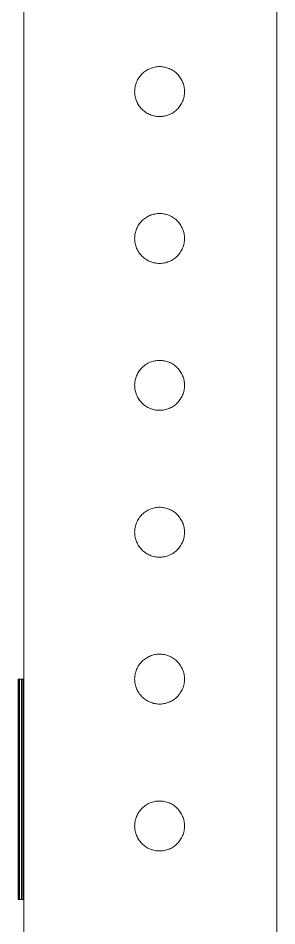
# Model space of a CAD drawing. Header units: millimetres. Extents: x -999 to 4635, y -962 to 3668.
# Drawn here: x -695.2 to -659.9, y 1791.4 to 1915 of the extents above; entities that cross this region are included whole.
import ezdxf

# ---------------------------------------------------------------- set-up
doc = ezdxf.new("R2010")
doc.units = ezdxf.units.MM
doc.layers.add('GORUNEN', color=7, linetype='Continuous', lineweight=9)

msp = doc.modelspace()

# ---------------------------------------------------------------- linework, layer by layer
at = {"layer": 'GORUNEN'}
for points in [[(-694.36, 2515), (-694.36, 330)], [(-659.86, 35), (-659.86, 2515)], [(-675.86, 1908.4), (-676.02, 1908.4), (-676.19, 1908.38), (-676.35, 1908.36), (-676.52, 1908.33), (-676.68, 1908.3), (-676.84, 1908.25), (-677, 1908.2), (-677.16, 1908.14), (-677.31, 1908.07), (-677.46, 1908), (-677.6, 1907.92), (-677.75, 1907.83), (-677.88, 1907.73), (-678.01, 1907.63), (-678.14, 1907.52), (-678.26, 1907.4), (-678.38, 1907.28), (-678.48, 1907.16), (-678.59, 1907.03), (-678.68, 1906.89), (-678.77, 1906.75), (-678.85, 1906.6), (-678.93, 1906.45), (-679, 1906.3), (-679.06, 1906.15), (-679.11, 1905.99), (-679.15, 1905.83), (-679.19, 1905.66), (-679.22, 1905.5), (-679.24, 1905.33), (-679.25, 1905.17), (-679.26, 1905)], [(-672.46, 1905), (-672.46, 1905.17), (-672.47, 1905.33), (-672.49, 1905.5), (-672.52, 1905.66), (-672.56, 1905.83), (-672.6, 1905.99), (-672.65, 1906.15), (-672.71, 1906.3), (-672.78, 1906.45), (-672.86, 1906.6), (-672.94, 1906.75), (-673.03, 1906.89), (-673.13, 1907.03), (-673.23, 1907.16), (-673.34, 1907.28), (-673.45, 1907.4), (-673.57, 1907.52), (-673.7, 1907.63), (-673.83, 1907.73), (-673.97, 1907.83), (-674.11, 1907.92), (-674.25, 1908), (-674.4, 1908.07), (-674.55, 1908.14), (-674.71, 1908.2), (-674.87, 1908.25), (-675.03, 1908.3), (-675.19, 1908.33), (-675.36, 1908.36), (-675.52, 1908.38), (-675.69, 1908.4), (-675.86, 1908.4)], [(-679.26, 1905), (-679.25, 1904.83), (-679.24, 1904.67), (-679.22, 1904.5), (-679.19, 1904.34), (-679.15, 1904.17), (-679.11, 1904.01), (-679.06, 1903.85), (-679, 1903.7), (-678.93, 1903.55), (-678.85, 1903.4), (-678.77, 1903.25), (-678.68, 1903.11), (-678.59, 1902.97), (-678.48, 1902.84), (-678.38, 1902.72), (-678.26, 1902.6), (-678.14, 1902.48), (-678.01, 1902.37), (-677.88, 1902.27), (-677.75, 1902.17), (-677.6, 1902.08), (-677.46, 1902), (-677.31, 1901.93), (-677.16, 1901.86), (-677, 1901.8), (-676.84, 1901.75), (-676.68, 1901.7), (-676.52, 1901.67), (-676.35, 1901.64), (-676.19, 1901.62), (-676.02, 1901.6), (-675.86, 1901.6)], [(-675.86, 1901.6), (-675.69, 1901.6), (-675.52, 1901.62), (-675.36, 1901.64), (-675.19, 1901.67), (-675.03, 1901.7), (-674.87, 1901.75), (-674.71, 1901.8), (-674.55, 1901.86), (-674.4, 1901.93), (-674.25, 1902), (-674.11, 1902.08), (-673.97, 1902.17), (-673.83, 1902.27), (-673.7, 1902.37), (-673.57, 1902.48), (-673.45, 1902.6), (-673.34, 1902.72), (-673.23, 1902.84), (-673.13, 1902.97), (-673.03, 1903.11), (-672.94, 1903.25), (-672.86, 1903.4), (-672.78, 1903.55), (-672.71, 1903.7), (-672.65, 1903.85), (-672.6, 1904.01), (-672.56, 1904.17), (-672.52, 1904.34), (-672.49, 1904.5), (-672.47, 1904.67), (-672.46, 1904.83), (-672.46, 1905)], [(-675.86, 1888.4), (-676.02, 1888.4), (-676.19, 1888.38), (-676.35, 1888.36), (-676.52, 1888.33), (-676.68, 1888.3), (-676.84, 1888.25), (-677, 1888.2), (-677.16, 1888.14), (-677.31, 1888.07), (-677.46, 1888), (-677.6, 1887.92), (-677.75, 1887.83), (-677.88, 1887.73), (-678.01, 1887.63), (-678.14, 1887.52), (-678.26, 1887.4), (-678.38, 1887.28), (-678.48, 1887.16), (-678.59, 1887.03), (-678.68, 1886.89), (-678.77, 1886.75), (-678.85, 1886.6), (-678.93, 1886.45), (-679, 1886.3), (-679.06, 1886.15), (-679.11, 1885.99), (-679.15, 1885.83), (-679.19, 1885.66), (-679.22, 1885.5), (-679.24, 1885.33), (-679.25, 1885.17), (-679.26, 1885)], [(-672.46, 1885), (-672.46, 1885.17), (-672.47, 1885.33), (-672.49, 1885.5), (-672.52, 1885.66), (-672.56, 1885.83), (-672.6, 1885.99), (-672.65, 1886.15), (-672.71, 1886.3), (-672.78, 1886.45), (-672.86, 1886.6), (-672.94, 1886.75), (-673.03, 1886.89), (-673.13, 1887.03), (-673.23, 1887.16), (-673.34, 1887.28), (-673.45, 1887.4), (-673.57, 1887.52), (-673.7, 1887.63), (-673.83, 1887.73), (-673.97, 1887.83), (-674.11, 1887.92), (-674.25, 1888), (-674.4, 1888.07), (-674.55, 1888.14), (-674.71, 1888.2), (-674.87, 1888.25), (-675.03, 1888.3), (-675.19, 1888.33), (-675.36, 1888.36), (-675.52, 1888.38), (-675.69, 1888.4), (-675.86, 1888.4)], [(-679.26, 1885), (-679.25, 1884.83), (-679.24, 1884.67), (-679.22, 1884.5), (-679.19, 1884.34), (-679.15, 1884.17), (-679.11, 1884.01), (-679.06, 1883.85), (-679, 1883.7), (-678.93, 1883.55), (-678.85, 1883.4), (-678.77, 1883.25), (-678.68, 1883.11), (-678.59, 1882.97), (-678.48, 1882.84), (-678.38, 1882.72), (-678.26, 1882.6), (-678.14, 1882.48), (-678.01, 1882.37), (-677.88, 1882.27), (-677.75, 1882.17), (-677.6, 1882.08), (-677.46, 1882), (-677.31, 1881.93), (-677.16, 1881.86), (-677, 1881.8), (-676.84, 1881.75), (-676.68, 1881.7), (-676.52, 1881.67), (-676.35, 1881.64), (-676.19, 1881.62), (-676.02, 1881.6), (-675.86, 1881.6)], [(-675.86, 1881.6), (-675.69, 1881.6), (-675.52, 1881.62), (-675.36, 1881.64), (-675.19, 1881.67), (-675.03, 1881.7), (-674.87, 1881.75), (-674.71, 1881.8), (-674.55, 1881.86), (-674.4, 1881.93), (-674.25, 1882), (-674.11, 1882.08), (-673.97, 1882.17), (-673.83, 1882.27), (-673.7, 1882.37), (-673.57, 1882.48), (-673.45, 1882.6), (-673.34, 1882.72), (-673.23, 1882.84), (-673.13, 1882.97), (-673.03, 1883.11), (-672.94, 1883.25), (-672.86, 1883.4), (-672.78, 1883.55), (-672.71, 1883.7), (-672.65, 1883.85), (-672.6, 1884.01), (-672.56, 1884.17), (-672.52, 1884.34), (-672.49, 1884.5), (-672.47, 1884.67), (-672.46, 1884.83), (-672.46, 1885)], [(-675.86, 1868.4), (-676.02, 1868.4), (-676.19, 1868.38), (-676.35, 1868.36), (-676.52, 1868.33), (-676.68, 1868.3), (-676.84, 1868.25), (-677, 1868.2), (-677.16, 1868.14), (-677.31, 1868.07), (-677.46, 1868), (-677.6, 1867.92), (-677.75, 1867.83), (-677.88, 1867.73), (-678.01, 1867.63), (-678.14, 1867.52), (-678.26, 1867.4), (-678.38, 1867.28), (-678.48, 1867.16), (-678.59, 1867.03), (-678.68, 1866.89), (-678.77, 1866.75), (-678.85, 1866.6), (-678.93, 1866.45), (-679, 1866.3), (-679.06, 1866.15), (-679.11, 1865.99), (-679.15, 1865.83), (-679.19, 1865.66), (-679.22, 1865.5), (-679.24, 1865.33), (-679.25, 1865.17), (-679.26, 1865)], [(-672.46, 1865), (-672.46, 1865.17), (-672.47, 1865.33), (-672.49, 1865.5), (-672.52, 1865.66), (-672.56, 1865.83), (-672.6, 1865.99), (-672.65, 1866.15), (-672.71, 1866.3), (-672.78, 1866.45), (-672.86, 1866.6), (-672.94, 1866.75), (-673.03, 1866.89), (-673.13, 1867.03), (-673.23, 1867.16), (-673.34, 1867.28), (-673.45, 1867.4), (-673.57, 1867.52), (-673.7, 1867.63), (-673.83, 1867.73), (-673.97, 1867.83), (-674.11, 1867.92), (-674.25, 1868), (-674.4, 1868.07), (-674.55, 1868.14), (-674.71, 1868.2), (-674.87, 1868.25), (-675.03, 1868.3), (-675.19, 1868.33), (-675.36, 1868.36), (-675.52, 1868.38), (-675.69, 1868.4), (-675.86, 1868.4)], [(-679.26, 1865), (-679.25, 1864.83), (-679.24, 1864.67), (-679.22, 1864.5), (-679.19, 1864.34), (-679.15, 1864.17), (-679.11, 1864.01), (-679.06, 1863.85), (-679, 1863.7), (-678.93, 1863.55), (-678.85, 1863.4), (-678.77, 1863.25), (-678.68, 1863.11), (-678.59, 1862.97), (-678.48, 1862.84), (-678.38, 1862.72), (-678.26, 1862.6), (-678.14, 1862.48), (-678.01, 1862.37), (-677.88, 1862.27), (-677.75, 1862.17), (-677.6, 1862.08), (-677.46, 1862), (-677.31, 1861.93), (-677.16, 1861.86), (-677, 1861.8), (-676.84, 1861.75), (-676.68, 1861.7), (-676.52, 1861.67), (-676.35, 1861.64), (-676.19, 1861.62), (-676.02, 1861.6), (-675.86, 1861.6)], [(-675.86, 1861.6), (-675.69, 1861.6), (-675.52, 1861.62), (-675.36, 1861.64), (-675.19, 1861.67), (-675.03, 1861.7), (-674.87, 1861.75), (-674.71, 1861.8), (-674.55, 1861.86), (-674.4, 1861.93), (-674.25, 1862), (-674.11, 1862.08), (-673.97, 1862.17), (-673.83, 1862.27), (-673.7, 1862.37), (-673.57, 1862.48), (-673.45, 1862.6), (-673.34, 1862.72), (-673.23, 1862.84), (-673.13, 1862.97), (-673.03, 1863.11), (-672.94, 1863.25), (-672.86, 1863.4), (-672.78, 1863.55), (-672.71, 1863.7), (-672.65, 1863.85), (-672.6, 1864.01), (-672.56, 1864.17), (-672.52, 1864.34), (-672.49, 1864.5), (-672.47, 1864.67), (-672.46, 1864.83), (-672.46, 1865)], [(-675.86, 1848.4), (-676.02, 1848.4), (-676.19, 1848.38), (-676.35, 1848.36), (-676.52, 1848.33), (-676.68, 1848.3), (-676.84, 1848.25), (-677, 1848.2), (-677.16, 1848.14), (-677.31, 1848.07), (-677.46, 1848), (-677.6, 1847.92), (-677.75, 1847.83), (-677.88, 1847.73), (-678.01, 1847.63), (-678.14, 1847.52), (-678.26, 1847.4), (-678.38, 1847.28), (-678.48, 1847.16), (-678.59, 1847.03), (-678.68, 1846.89), (-678.77, 1846.75), (-678.85, 1846.6), (-678.93, 1846.45), (-679, 1846.3), (-679.06, 1846.15), (-679.11, 1845.99), (-679.15, 1845.83), (-679.19, 1845.66), (-679.22, 1845.5), (-679.24, 1845.33), (-679.25, 1845.17), (-679.26, 1845)], [(-672.46, 1845), (-672.46, 1845.17), (-672.47, 1845.33), (-672.49, 1845.5), (-672.52, 1845.66), (-672.56, 1845.83), (-672.6, 1845.99), (-672.65, 1846.15), (-672.71, 1846.3), (-672.78, 1846.45), (-672.86, 1846.6), (-672.94, 1846.75), (-673.03, 1846.89), (-673.13, 1847.03), (-673.23, 1847.16), (-673.34, 1847.28), (-673.45, 1847.4), (-673.57, 1847.52), (-673.7, 1847.63), (-673.83, 1847.73), (-673.97, 1847.83), (-674.11, 1847.92), (-674.25, 1848), (-674.4, 1848.07), (-674.55, 1848.14), (-674.71, 1848.2), (-674.87, 1848.25), (-675.03, 1848.3), (-675.19, 1848.33), (-675.36, 1848.36), (-675.52, 1848.38), (-675.69, 1848.4), (-675.86, 1848.4)], [(-679.26, 1845), (-679.25, 1844.83), (-679.24, 1844.67), (-679.22, 1844.5), (-679.19, 1844.34), (-679.15, 1844.17), (-679.11, 1844.01), (-679.06, 1843.85), (-679, 1843.7), (-678.93, 1843.55), (-678.85, 1843.4), (-678.77, 1843.25), (-678.68, 1843.11), (-678.59, 1842.97), (-678.48, 1842.84), (-678.38, 1842.72), (-678.26, 1842.6), (-678.14, 1842.48), (-678.01, 1842.37), (-677.88, 1842.27), (-677.75, 1842.17), (-677.6, 1842.08), (-677.46, 1842), (-677.31, 1841.93), (-677.16, 1841.86), (-677, 1841.8), (-676.84, 1841.75), (-676.68, 1841.7), (-676.52, 1841.67), (-676.35, 1841.64), (-676.19, 1841.62), (-676.02, 1841.6), (-675.86, 1841.6)], [(-675.86, 1841.6), (-675.69, 1841.6), (-675.52, 1841.62), (-675.36, 1841.64), (-675.19, 1841.67), (-675.03, 1841.7), (-674.87, 1841.75), (-674.71, 1841.8), (-674.55, 1841.86), (-674.4, 1841.93), (-674.25, 1842), (-674.11, 1842.08), (-673.97, 1842.17), (-673.83, 1842.27), (-673.7, 1842.37), (-673.57, 1842.48), (-673.45, 1842.6), (-673.34, 1842.72), (-673.23, 1842.84), (-673.13, 1842.97), (-673.03, 1843.11), (-672.94, 1843.25), (-672.86, 1843.4), (-672.78, 1843.55), (-672.71, 1843.7), (-672.65, 1843.85), (-672.6, 1844.01), (-672.56, 1844.17), (-672.52, 1844.34), (-672.49, 1844.5), (-672.47, 1844.67), (-672.46, 1844.83), (-672.46, 1845)], [(-675.86, 1828.4), (-676.02, 1828.4), (-676.19, 1828.38), (-676.35, 1828.36), (-676.52, 1828.33), (-676.68, 1828.3), (-676.84, 1828.25), (-677, 1828.2), (-677.16, 1828.14), (-677.31, 1828.07), (-677.46, 1828), (-677.6, 1827.92), (-677.75, 1827.83), (-677.88, 1827.73), (-678.01, 1827.63), (-678.14, 1827.52), (-678.26, 1827.4), (-678.38, 1827.28), (-678.48, 1827.16), (-678.59, 1827.03), (-678.68, 1826.89), (-678.77, 1826.75), (-678.85, 1826.6), (-678.93, 1826.45), (-679, 1826.3), (-679.06, 1826.15), (-679.11, 1825.99), (-679.15, 1825.83), (-679.19, 1825.66), (-679.22, 1825.5), (-679.24, 1825.33), (-679.25, 1825.17), (-679.26, 1825)], [(-672.46, 1825), (-672.46, 1825.17), (-672.47, 1825.33), (-672.49, 1825.5), (-672.52, 1825.66), (-672.56, 1825.83), (-672.6, 1825.99), (-672.65, 1826.15), (-672.71, 1826.3), (-672.78, 1826.45), (-672.86, 1826.6), (-672.94, 1826.75), (-673.03, 1826.89), (-673.13, 1827.03), (-673.23, 1827.16), (-673.34, 1827.28), (-673.45, 1827.4), (-673.57, 1827.52), (-673.7, 1827.63), (-673.83, 1827.73), (-673.97, 1827.83), (-674.11, 1827.92), (-674.25, 1828), (-674.4, 1828.07), (-674.55, 1828.14), (-674.71, 1828.2), (-674.87, 1828.25), (-675.03, 1828.3), (-675.19, 1828.33), (-675.36, 1828.36), (-675.52, 1828.38), (-675.69, 1828.4), (-675.86, 1828.4)], [(-695.15, 1795), (-695.15, 1825)], [(-695.06, 1825), (-695.15, 1825)], [(-695.15, 1795), (-695.15, 1825)], [(-694.97, 1825), (-695.06, 1825)], [(-695.06, 1795), (-695.06, 1825)], [(-694.69, 1825), (-694.97, 1825)], [(-694.97, 1795), (-694.97, 1825)], [(-694.53, 1825), (-694.69, 1825)], [(-694.69, 1795), (-694.69, 1825)], [(-694.36, 1825), (-694.53, 1825)], [(-694.53, 1795), (-694.53, 1825)], [(-679.26, 1825), (-679.25, 1824.83), (-679.24, 1824.67), (-679.22, 1824.5), (-679.19, 1824.34), (-679.15, 1824.17), (-679.11, 1824.01), (-679.06, 1823.85), (-679, 1823.7), (-678.93, 1823.55), (-678.85, 1823.4), (-678.77, 1823.25), (-678.68, 1823.11), (-678.59, 1822.97), (-678.48, 1822.84), (-678.38, 1822.72), (-678.26, 1822.6), (-678.14, 1822.48), (-678.01, 1822.37), (-677.88, 1822.27), (-677.75, 1822.17), (-677.6, 1822.08), (-677.46, 1822), (-677.31, 1821.93), (-677.16, 1821.86), (-677, 1821.8), (-676.84, 1821.75), (-676.68, 1821.7), (-676.52, 1821.67), (-676.35, 1821.64), (-676.19, 1821.62), (-676.02, 1821.6), (-675.86, 1821.6)], [(-675.86, 1821.6), (-675.69, 1821.6), (-675.52, 1821.62), (-675.36, 1821.64), (-675.19, 1821.67), (-675.03, 1821.7), (-674.87, 1821.75), (-674.71, 1821.8), (-674.55, 1821.86), (-674.4, 1821.93), (-674.25, 1822), (-674.11, 1822.08), (-673.97, 1822.17), (-673.83, 1822.27), (-673.7, 1822.37), (-673.57, 1822.48), (-673.45, 1822.6), (-673.34, 1822.72), (-673.23, 1822.84), (-673.13, 1822.97), (-673.03, 1823.11), (-672.94, 1823.25), (-672.86, 1823.4), (-672.78, 1823.55), (-672.71, 1823.7), (-672.65, 1823.85), (-672.6, 1824.01), (-672.56, 1824.17), (-672.52, 1824.34), (-672.49, 1824.5), (-672.47, 1824.67), (-672.46, 1824.83), (-672.46, 1825)], [(-675.86, 1808.4), (-676.02, 1808.4), (-676.19, 1808.38), (-676.35, 1808.36), (-676.52, 1808.33), (-676.68, 1808.3), (-676.84, 1808.25), (-677, 1808.2), (-677.16, 1808.14), (-677.31, 1808.07), (-677.46, 1808), (-677.6, 1807.92), (-677.75, 1807.83), (-677.88, 1807.73), (-678.01, 1807.63), (-678.14, 1807.52), (-678.26, 1807.4), (-678.38, 1807.28), (-678.48, 1807.16), (-678.59, 1807.03), (-678.68, 1806.89), (-678.77, 1806.75), (-678.85, 1806.6), (-678.93, 1806.45), (-679, 1806.3), (-679.06, 1806.15), (-679.11, 1805.99), (-679.15, 1805.83), (-679.19, 1805.66), (-679.22, 1805.5), (-679.24, 1805.33), (-679.25, 1805.17), (-679.26, 1805)], [(-672.46, 1805), (-672.46, 1805.17), (-672.47, 1805.33), (-672.49, 1805.5), (-672.52, 1805.66), (-672.56, 1805.83), (-672.6, 1805.99), (-672.65, 1806.15), (-672.71, 1806.3), (-672.78, 1806.45), (-672.86, 1806.6), (-672.94, 1806.75), (-673.03, 1806.89), (-673.13, 1807.03), (-673.23, 1807.16), (-673.34, 1807.28), (-673.45, 1807.4), (-673.57, 1807.52), (-673.7, 1807.63), (-673.83, 1807.73), (-673.97, 1807.83), (-674.11, 1807.92), (-674.25, 1808), (-674.4, 1808.07), (-674.55, 1808.14), (-674.71, 1808.2), (-674.87, 1808.25), (-675.03, 1808.3), (-675.19, 1808.33), (-675.36, 1808.36), (-675.52, 1808.38), (-675.69, 1808.4), (-675.86, 1808.4)], [(-679.26, 1805), (-679.25, 1804.83), (-679.24, 1804.67), (-679.22, 1804.5), (-679.19, 1804.34), (-679.15, 1804.17), (-679.11, 1804.01), (-679.06, 1803.85), (-679, 1803.7), (-678.93, 1803.55), (-678.85, 1803.4), (-678.77, 1803.25), (-678.68, 1803.11), (-678.59, 1802.97), (-678.48, 1802.84), (-678.38, 1802.72), (-678.26, 1802.6), (-678.14, 1802.48), (-678.01, 1802.37), (-677.88, 1802.27), (-677.75, 1802.17), (-677.6, 1802.08), (-677.46, 1802), (-677.31, 1801.93), (-677.16, 1801.86), (-677, 1801.8), (-676.84, 1801.75), (-676.68, 1801.7), (-676.52, 1801.67), (-676.35, 1801.64), (-676.19, 1801.62), (-676.02, 1801.6), (-675.86, 1801.6)], [(-675.86, 1801.6), (-675.69, 1801.6), (-675.52, 1801.62), (-675.36, 1801.64), (-675.19, 1801.67), (-675.03, 1801.7), (-674.87, 1801.75), (-674.71, 1801.8), (-674.55, 1801.86), (-674.4, 1801.93), (-674.25, 1802), (-674.11, 1802.08), (-673.97, 1802.17), (-673.83, 1802.27), (-673.7, 1802.37), (-673.57, 1802.48), (-673.45, 1802.6), (-673.34, 1802.72), (-673.23, 1802.84), (-673.13, 1802.97), (-673.03, 1803.11), (-672.94, 1803.25), (-672.86, 1803.4), (-672.78, 1803.55), (-672.71, 1803.7), (-672.65, 1803.85), (-672.6, 1804.01), (-672.56, 1804.17), (-672.52, 1804.34), (-672.49, 1804.5), (-672.47, 1804.67), (-672.46, 1804.83), (-672.46, 1805)], [(-695.15, 1795), (-695.06, 1795)], [(-694.97, 1795), (-695.06, 1795)], [(-694.97, 1795), (-694.69, 1795)], [(-694.53, 1795), (-694.69, 1795)], [(-694.53, 1795), (-694.36, 1795)]]:
    msp.add_lwpolyline(points, dxfattribs=at)

doc.saveas('drawing.dxf')
